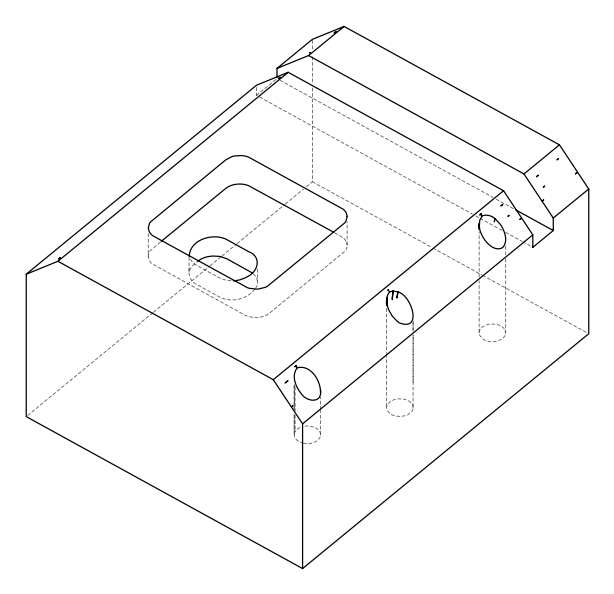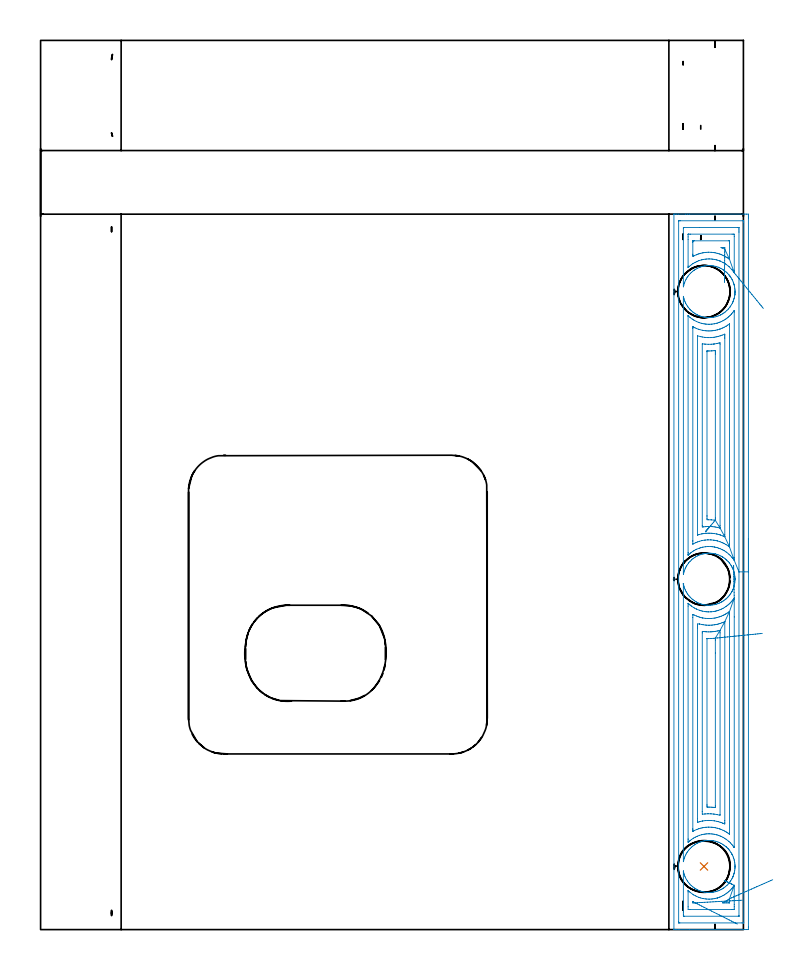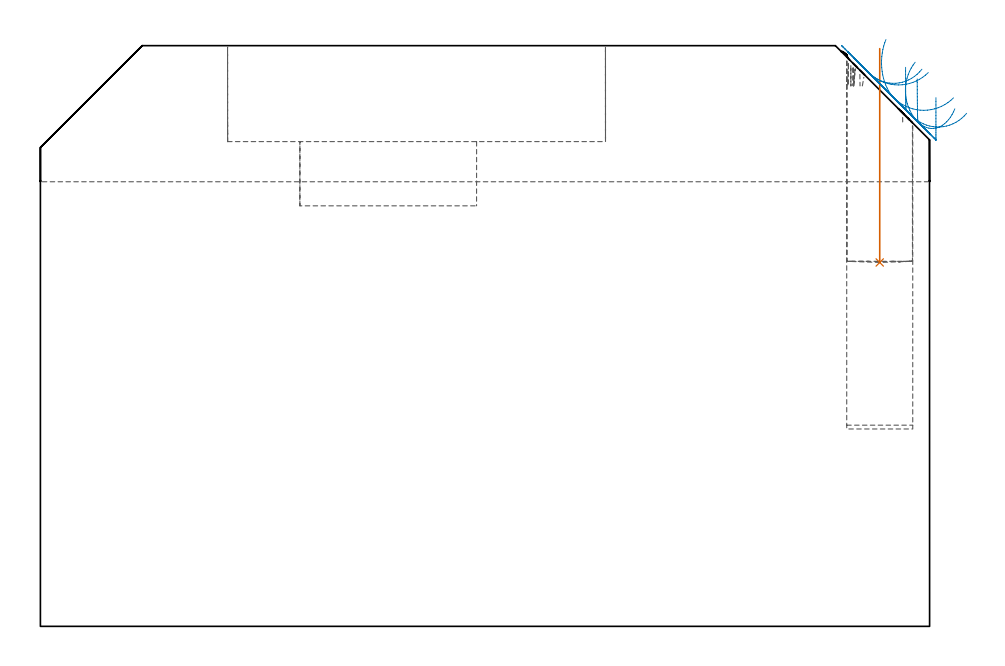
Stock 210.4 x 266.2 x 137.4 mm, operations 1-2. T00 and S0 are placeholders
(PLAN: 10 operations, 3 tool changes, 56.4 min)
(1 INDEXABLE_INSERT_DRILL_BLIND_HOLE_FROM_SOLID | STEP1POCKET | NXT0302_002 | 0.2 min | 9635 mm3)
(2 AREA_MILL | FG_CHAMFER_SURFACE | UGT0205_001 | 13.73 min | 53192 mm3)
(3 AREA_MILL_1 | FG_CHAMFER_SURFACE_1 | UGT0205_001 | 15.76 min | 64596 mm3)
(4 AREA_MILL_2 | FG_CHAMFER_SURFACE_2 | UGT0205_001 | 2.52 min | 10118 mm3)
(5 AREA_MILL_3 | FG_CHAMFER_SURFACE_3 | UGT0205_001 | 2.72 min | 11848 mm3)
(6 MILL_RECTANGULAR_POCKET | POCKET_RECTANGULAR_STRAIGHT | NXT0201_012 | Follow Part, ap 4, ae 75% | 8.51 min | 179270 mm3)
(7 MILL_RECTANGULAR_POCKET_1 | POCKET_RECTANGULAR_STRAIGHT_1 | NXT0201_012 | Follow Part, ap 4, ae 75% | 1.24 min | 16186 mm3)
(8 MILL_RECTANGULAR_SLOT | SLOT_RECTANGULAR | NXT0201_012 | Follow Part, ap 4, ae 75% | 8.5 min | 120142 mm3)
(9 MILL_BLIND_HOLE_FROM_SOLID_MATERIAL | STEP1POCKET_1 | NXT0201_011 | Spiral | 1.61 min | 15224 mm3)
(10 MILL_BLIND_HOLE_FROM_SOLID_MATERIAL_1 | STEP1POCKET_2 | NXT0201_011 | Spiral | 1.61 min | 15384 mm3)
(TOOL NXT0302_002 | Index. Insert Drill 15.5mm [880-D1550L20-05] | D15.5 PA176 FL78 Z2)
(TOOL UGT0205_001 | Chamfer Mill 20 x 3 x 45 deg. | D20 FL50 Z2)
(TOOL NXT0201_012 | ENDMILL 16mm [2P460-1600-NA 1630] | D16 FL38 Z6)
(TOOL NXT0201_011 | ENDMILL 12mm [2P460-1200-NA 1630] | D12 FL38 Z6)
(OP 1 INDEXABLE_INSERT_DRILL_BLIND_HOLE_FROM_SOLID)
G17 G21 G94 G90
T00 M6
G54
G17 G0 G90 X198.6 Y18.9 S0 M3
G43 Z147.4 H1
G94 G81 G98 Z86.1 F250. R136.7
G80
M5
M2
(OP 2 AREA_MILL)
G17 G21 G94 G90
T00 M6
G54
G17 G0 G90 X211.9 Y117.1 S1061 M3
G43 Z147.4 H0
Z125.1
G94 G1 Y117.062 Z124.228 F250.
Y116.948 Z123.364
Y116.759 Z122.512
Y116.497 Z121.68
Y116.163 Z120.874
Y115.76 Z120.1
Y115.291 Z119.364
Y114.76 Z118.672
Y114.171 Z118.029
Y113.528 Z117.44
Y112.836 Z116.909
Y112.1 Z116.44
Y111.326 Z116.037
Y110.52 Z115.703
Y109.688 Z115.441
Y108.836 Z115.252
Y107.972 Z115.138
Y107.1 Z115.1
Y0.961
X211.899 Y0.589 Z115.101
X211.894 Y0.076 Z115.103
X211.891 Y0.008 Z115.106
X211.383 Y0.004 Z115.614
X210.797 Y0. Z116.2
X194.247 Z132.748
X191.288 Z135.708
X191.003 Z135.992
X190.431 Z136.568
X189.933 Z137.066
X189.624 Z137.367
X189.603 Y0.009 Z137.388
X189.6 Y0.144 Z137.4
Y214.056
X189.603 Y214.191 Z137.388
X189.624 Y214.2 Z137.367
X189.933 Z137.066
X190.431 Z136.568
X191.003 Z135.992
X193.061 Z133.937
X193.661 Z133.333
X194.247 Z132.748
X210.798 Z116.199
X211.383 Y214.196 Z115.614
X211.891 Y214.192 Z115.106
X211.894 Y214.124 Z115.103
X211.899 Y213.611 Z115.101
X211.9 Y213.091 Z115.1
Y107.1
X210.486 Z116.514
X210.485 Y2.152 Z116.515
X210.484 Y2.042 Z116.516
X210.482 Y2.016 Z116.518
X210.48 Y2.011 Z116.52
X210.456 Y2.008 Z116.544
X210.351 Y2.004 Z116.649
X209.981 Y2. Z117.019
X191.372 Y2.001 Z135.628
X191.144 Y2.004 Z135.856
X191.059 Y2.007 Z135.941
X191.026 Y2.01 Z135.974
X191.021 Y2.048 Z135.979
X191.014 Y2.372 Z135.986
X191.015 Y212.048 Z135.985
X191.016 Y212.158 Z135.984
X191.018 Y212.184 Z135.982
X191.02 Y212.189 Z135.98
X191.044 Y212.192 Z135.956
X191.149 Y212.196 Z135.851
X191.519 Y212.2 Z135.481
X210.128 Y212.199 Z116.872
X210.356 Y212.196 Z116.644
X210.441 Y212.193 Z116.559
X210.474 Y212.19 Z116.526
X210.479 Y212.152 Z116.521
X210.486 Y211.828 Z116.514
Y107.1
X209.072 Z117.928
X209.071 Y4.155 Z117.929
X209.069 Y4.068 Z117.931
X209.067 Y4.025 Z117.933
X209.066 Y4.012 Z117.934
X209.032 Y4.009 Z117.968
X208.877 Y4.001 Z118.123
X204.227 Y4. Z122.773
X192.775 Y4.001 Z134.225
X192.621 Y4.002 Z134.379
X192.519 Y4.006 Z134.481
X192.442 Y4.01 Z134.558
X192.435 Y4.04 Z134.565
X192.433 Y4.155 Z134.567
X192.43 Y4.502 Z134.57
X192.429 Y5.046 Z134.571
X192.428 Y5.394 Z134.572
X192.429 Y17.285 Z134.571
X192.43 Y17.524 Z134.57
X192.431 Y17.525 Z134.569
X192.432 Y17.524 Z134.568
X192.482 Y17.262 Z134.518
X192.592 Y16.817 Z134.408
X192.732 Y16.367 Z134.268
X192.898 Y15.922 Z134.102
X193.074 Y15.519 Z133.926
X193.338 Y15.028 Z133.662
X193.621 Y14.576 Z133.379
X193.928 Y14.134 Z133.072
X193.956 Y14.098 Z133.044
X194.337 Y13.661 Z132.663
X194.737 Y13.24 Z132.263
X194.839 Y13.147 Z132.161
X195.272 Y12.787 Z131.728
X195.721 Y12.45 Z131.279
X195.871 Y12.346 Z131.129
X196.234 Y12.133 Z130.766
X196.603 Y11.936 Z130.397
X197.041 Y11.734 Z129.959
X197.485 Y11.559 Z129.515
X197.79 Y11.453 Z129.21
X198.078 Y11.371 Z128.922
X198.368 Y11.295 Z128.632
X198.808 Y11.215 Z128.192
X199.25 Y11.155 Z127.75
X199.691 Y11.119 Z127.309
X200.132 Y11.109 Z126.868
X200.574 Y11.123 Z126.426
X201.015 Y11.161 Z125.985
X201.457 Y11.226 Z125.543
X201.897 Y11.319 Z125.103
X202.411 Y11.453 Z124.589
X202.779 Y11.583 Z124.221
X203.223 Y11.762 Z123.777
X203.661 Y11.967 Z123.339
X203.998 Y12.149 Z123.002
X204.328 Y12.346 Z122.671
X204.543 Y12.496 Z122.456
X204.992 Y12.839 Z122.007
X205.425 Y13.205 Z121.573
X205.463 Y13.24 Z121.535
X205.878 Y13.678 Z121.12
X206.271 Y14.134 Z120.726
X206.306 Y14.18 Z120.69
X206.362 Y14.262 Z120.633
X206.46 Y14.405 Z120.535
X206.568 Y14.56 Z120.43
X206.595 Y14.599 Z120.403
X206.86 Y15.028 Z120.139
X206.999 Y15.296 Z119.998
X207.177 Y15.634 Z119.822
X207.19 Y15.659 Z119.809
X207.225 Y15.742 Z119.772
X207.248 Y15.795 Z119.75
X207.303 Y15.922 Z119.696
X207.346 Y16.038 Z119.653
X207.467 Y16.367 Z119.532
X207.544 Y16.611 Z119.455
X207.608 Y16.816 Z119.392
X207.617 Y16.855 Z119.382
X207.669 Y17.078 Z119.323
X207.715 Y17.262 Z119.279
X207.763 Y17.524 Z119.229
X207.8 Y17.71 Z119.196
X207.857 Y18.156 Z119.142
X207.871 Y18.415 Z119.119
X207.885 Y18.604 Z119.11
X207.887 Y18.801 Z119.108
Y18.865 Z119.104
Y18.902 Z119.103
X207.889 Y19.051 Z119.106
X207.878 Y19.24 Z119.11
X207.868 Y19.498 Z119.13
X207.821 Y19.945 Z119.178
X207.748 Y20.392 Z119.25
X207.688 Y20.644 Z119.304
X207.659 Y20.782 Z119.339
X207.646 Y20.84 Z119.352
X207.518 Y21.285 Z119.48
X207.363 Y21.718 Z119.635
X207.19 Y22.145 Z119.809
X207.173 Y22.179 Z119.824
X207.043 Y22.426 Z119.951
X206.953 Y22.604 Z120.045
X206.939 Y22.631 Z120.059
X206.681 Y23.073 Z120.319
X206.308 Y23.613 Z120.691
X206.186 Y23.763 Z120.81
X206.067 Y23.913 Z120.93
X206.023 Y23.967 Z120.974
X205.939 Y24.06 Z121.061
X205.895 Y24.108 Z121.104
X205.771 Y24.241 Z121.224
X205.73 Y24.286 Z121.266
X205.476 Y24.541 Z121.52
X205.424 Y24.594 Z121.572
X205.358 Y24.655 Z121.639
X205.276 Y24.73 Z121.72
X205.181 Y24.811 Z121.814
X205.123 Y24.861 Z121.873
X204.807 Y25.1 Z122.192
X204.737 Y25.152 Z122.261
X204.543 Y25.298 Z122.455
X204.183 Y25.537 Z122.817
X203.816 Y25.755 Z123.184
X203.661 Y25.836 Z123.339
X203.223 Y26.038 Z123.777
X202.779 Y26.216 Z124.221
X202.34 Y26.362 Z124.66
X201.897 Y26.482 Z125.103
X201.457 Y26.574 Z125.543
X201.015 Y26.644 Z125.985
X200.976 Y26.649 Z126.024
X200.132 Y26.688 Z126.868
X199.691 Y26.681 Z127.309
X199.25 Y26.651 Z127.75
X198.795 Y26.583 Z128.205
X198.368 Y26.498 Z128.632
X197.925 Y26.382 Z129.075
X197.485 Y26.24 Z129.515
X197.041 Y26.065 Z129.959
X196.603 Y25.866 Z130.397
X196.384 Y25.755 Z130.616
X196.05 Y25.558 Z130.95
X195.721 Y25.347 Z131.279
X195.394 Y25.111 Z131.606
X195.075 Y24.861 Z131.925
X194.839 Y24.651 Z132.161
X194.5 Y24.317 Z132.5
X194.175 Y23.967 Z132.825
X193.956 Y23.699 Z133.044
X193.73 Y23.391 Z133.27
X193.516 Y23.073 Z133.484
X193.287 Y22.684 Z133.713
X193.074 Y22.286 Z133.926
X193.026 Y22.179 Z133.974
X192.843 Y21.735 Z134.157
X192.682 Y21.285 Z134.318
X192.553 Y20.84 Z134.447
X192.451 Y20.392 Z134.549
X192.436 Y20.335 Z134.564
X192.431 Y20.385 Z134.569
X192.429 Y20.419 Z134.571
Y103.526
X192.43 Y103.525 Z134.57
X192.455 Y103.411 Z134.545
X192.525 Y103.076 Z134.475
X192.645 Y102.63 Z134.355
X192.798 Y102.181 Z134.202
X192.975 Y101.737 Z134.025
X193.074 Y101.515 Z133.926
X193.252 Y101.175 Z133.748
X193.442 Y100.843 Z133.558
X193.692 Y100.466 Z133.308
X193.956 Y100.1 Z133.044
X194.077 Y99.949 Z132.923
X194.449 Y99.539 Z132.551
X194.839 Y99.146 Z132.161
X194.937 Y99.055 Z132.063
X195.323 Y98.745 Z131.677
X195.721 Y98.456 Z131.279
X196.175 Y98.161 Z130.825
X196.388 Y98.044 Z130.612
X196.603 Y97.934 Z130.397
X197.041 Y97.734 Z129.959
X197.485 Y97.56 Z129.515
X197.925 Y97.418 Z129.075
X198.368 Y97.298 Z128.632
X198.505 Y97.267 Z128.495
X198.877 Y97.203 Z128.123
X199.25 Y97.149 Z127.75
X199.691 Y97.119 Z127.309
X200.132 Y97.109 Z126.868
X200.574 Y97.123 Z126.426
X201.015 Y97.165 Z125.985
X201.694 Y97.267 Z125.306
X201.897 Y97.315 Z125.103
X202.34 Y97.438 Z124.66
X202.779 Y97.584 Z124.221
X203.223 Y97.762 Z123.777
X203.661 Y97.967 Z123.339
X203.928 Y98.11 Z123.072
X204.023 Y98.161 Z122.976
X204.294 Y98.338 Z122.704
X204.543 Y98.5 Z122.456
X204.908 Y98.768 Z122.091
X205.181 Y98.989 Z121.817
X205.262 Y99.055 Z121.736
X205.425 Y99.207 Z121.573
X205.624 Y99.41 Z121.373
X205.782 Y99.57 Z121.216
X206.122 Y99.949 Z120.876
X206.308 Y100.182 Z120.691
X206.539 Y100.507 Z120.46
X206.756 Y100.843 Z120.242
X206.981 Y101.246 Z120.016
X207.011 Y101.307 Z119.985
X207.19 Y101.656 Z119.809
X207.231 Y101.752 Z119.766
X207.402 Y102.181 Z119.598
X207.557 Y102.643 Z119.439
X207.617 Y102.862 Z119.382
X207.62 Y102.872 Z119.379
X207.672 Y103.076 Z119.321
X207.675 Y103.089 Z119.318
X207.768 Y103.524 Z119.23
X207.836 Y103.98 Z119.162
X207.878 Y104.418 Z119.122
X207.897 Y104.865 Z119.1
Y104.872
X207.894 Y104.965 Z119.104
X207.89 Y105.078 Z119.107
X207.888 Y105.129 Z119.11
Y105.159 Z119.112
X207.883 Y105.312 Z119.117
X207.844 Y105.76 Z119.154
X207.78 Y106.206 Z119.216
X207.688 Y106.654 Z119.305
X207.649 Y106.813 Z119.349
X207.617 Y106.935 Z119.381
X207.573 Y107.1 Z119.422
X207.491 Y107.354 Z119.507
X207.427 Y107.549 Z119.571
X207.27 Y107.958 Z119.73
X207.256 Y107.994 Z119.744
X207.22 Y108.076 Z119.78
X207.19 Y108.144 Z119.809
X207.041 Y108.437 Z119.955
X207. Y108.519 Z119.997
X206.797 Y108.888 Z120.202
X206.685 Y109.064 Z120.315
X206.561 Y109.258 Z120.439
X206.512 Y109.328 Z120.488
X206.307 Y109.619 Z120.691
X206.184 Y109.774 Z120.813
X206.178 Y109.782 Z120.819
X205.812 Y110.197 Z121.187
X205.425 Y110.594 Z121.573
X205.349 Y110.665 Z121.649
X205.338 Y110.676 Z121.66
X205.181 Y110.805 Z121.815
X204.947 Y110.999 Z122.051
X204.543 Y111.305 Z122.456
X204.342 Y111.441 Z122.655
X204.294 Y111.471 Z122.703
X204.138 Y111.57 Z122.86
X203.961 Y111.667 Z123.039
X203.661 Y111.83 Z123.339
X203.223 Y112.038 Z123.777
X202.779 Y112.217 Z124.221
X202.39 Y112.348 Z124.61
X201.997 Y112.463 Z125.003
X201.897 Y112.487 Z125.103
X201.457 Y112.574 Z125.543
X201.015 Y112.639 Z125.985
X200.574 Y112.678 Z126.426
X200.132 Y112.691 Z126.868
X199.691 Y112.681 Z127.309
X199.25 Y112.645 Z127.75
X198.808 Y112.585 Z128.192
X198.368 Y112.502 Z128.632
X198.204 Y112.463 Z128.796
X197.485 Y112.236 Z129.515
X197.041 Y112.065 Z129.959
X196.603 Y111.861 Z130.397
X196.062 Y111.57 Z130.938
X195.721 Y111.345 Z131.279
X195.284 Y111.023 Z131.716
X194.861 Y110.676 Z132.139
X194.419 Y110.228 Z132.581
X194.021 Y109.782 Z132.979
X193.956 Y109.701 Z133.044
X193.67 Y109.301 Z133.33
X193.402 Y108.888 Z133.598
X193.233 Y108.59 Z133.767
X193.074 Y108.285 Z133.926
X192.945 Y107.994 Z134.055
X192.772 Y107.55 Z134.228
X192.625 Y107.1 Z134.375
X192.509 Y106.654 Z134.491
X192.436 Y106.325 Z134.565
X192.431 Y106.654 Z134.569
X192.429 Y106.824 Z134.571
Y189.048
X192.43 Y189.358 Z134.57
X192.434 Y189.545 Z134.566
X192.435 Y189.574 Z134.565
X192.443 Y189.545 Z134.557
X192.487 Y189.339 Z134.513
X192.6 Y188.89 Z134.4
X192.738 Y188.445 Z134.262
X192.897 Y188.026 Z134.103
X193.074 Y187.613 Z133.926
X193.106 Y187.551 Z133.894
X193.356 Y187.1 Z133.644
X193.626 Y186.657 Z133.374
X193.787 Y186.426 Z133.213
X193.956 Y186.202 Z133.044
X194.325 Y185.763 Z132.675
X194.577 Y185.501 Z132.423
X194.839 Y185.251 Z132.161
X195.282 Y184.869 Z131.718
X195.498 Y184.706 Z131.502
X195.721 Y184.552 Z131.279
X196.157 Y184.28 Z130.843
X196.603 Y184.032 Z130.397
X196.715 Y183.976 Z130.285
X197.098 Y183.809 Z129.902
X197.485 Y183.654 Z129.515
X197.925 Y183.518 Z129.075
X198.368 Y183.402 Z128.632
X198.808 Y183.315 Z128.192
X199.25 Y183.255 Z127.75
X199.691 Y183.219 Z127.309
X200.132 Y183.209 Z126.868
X200.574 Y183.222 Z126.426
X201.015 Y183.261 Z125.985
X201.457 Y183.326 Z125.543
X201.897 Y183.418 Z125.103
X202.34 Y183.538 Z124.66
X202.779 Y183.687 Z124.221
X203.484 Y183.976 Z123.516
X203.661 Y184.065 Z123.339
X204.107 Y184.319 Z122.893
X204.544 Y184.599 Z122.456
X204.916 Y184.869 Z122.083
X205.426 Y185.315 Z121.574
X205.871 Y185.763 Z121.128
X206.307 Y186.287 Z120.691
X206.362 Y186.365 Z120.634
X206.501 Y186.557 Z120.499
X206.572 Y186.657 Z120.427
X206.843 Y187.1 Z120.156
X207.091 Y187.551 Z119.908
X207.188 Y187.756 Z119.807
X207.191 Y187.763 Z119.805
X207.248 Y187.897 Z119.75
X207.333 Y188.098 Z119.666
X207.346 Y188.133 Z119.653
X207.373 Y188.209 Z119.623
X207.414 Y188.317 Z119.584
X207.462 Y188.445 Z119.536
X207.575 Y188.813 Z119.422
X207.599 Y188.89 Z119.399
X207.711 Y189.339 Z119.285
X207.75 Y189.545 Z119.245
X207.796 Y189.785 Z119.201
X207.806 Y189.86 Z119.192
X207.822 Y189.991 Z119.173
X207.837 Y190.1 Z119.161
X207.839 Y190.11 Z119.16
X207.855 Y190.233 Z119.143
X207.858 Y190.291 Z119.139
X207.866 Y190.437 Z119.124
X207.885 Y190.68 Z119.111
X207.886 Y190.803 Z119.11
Y190.827 Z119.109
X207.887 Y190.958 Z119.104
X207.888 Y191.041
X207.889 Y191.071 Z119.106
X207.89 Y191.127
X207.879 Y191.328 Z119.112
X207.871 Y191.574 Z119.129
X207.824 Y192.021 Z119.175
X207.752 Y192.469 Z119.247
X207.654 Y192.915 Z119.345
X207.617 Y193.039 Z119.38
X207.596 Y193.111 Z119.401
X207.524 Y193.363 Z119.475
X207.454 Y193.556 Z119.54
X207.367 Y193.808 Z119.63
X207.19 Y194.243 Z119.809
X207.143 Y194.342 Z119.857
X207.079 Y194.475 Z119.92
X206.961 Y194.702 Z120.039
X206.689 Y195.154 Z120.309
X206.397 Y195.596 Z120.601
X206.362 Y195.644 Z120.637
X206.308 Y195.719 Z120.691
X206.253 Y195.785 Z120.747
X206.158 Y195.897 Z120.841
X206.067 Y196.005 Z120.929
X206.003 Y196.082 Z120.995
X205.979 Y196.111 Z121.02
X205.635 Y196.49 Z121.364
X205.426 Y196.691 Z121.574
X205.181 Y196.901 Z121.819
X205.008 Y197.048 Z121.99
X204.737 Y197.258 Z122.258
X204.577 Y197.384 Z122.42
X204.542 Y197.407 Z122.455
X204.294 Y197.564 Z122.706
X204.107 Y197.681 Z122.893
X203.661 Y197.932 Z123.339
X203.284 Y198.114 Z123.716
X202.902 Y198.278 Z124.098
X202.779 Y198.322 Z124.221
X202.34 Y198.463 Z124.66
X201.897 Y198.582 Z125.103
X201.457 Y198.674 Z125.543
X201.015 Y198.739 Z125.985
X200.574 Y198.778 Z126.426
X200.132 Y198.791 Z126.868
X199.691 Y198.781 Z127.309
X199.25 Y198.745 Z127.75
X198.808 Y198.685 Z128.192
X198.368 Y198.598 Z128.632
X197.925 Y198.482 Z129.075
X197.485 Y198.344 Z129.515
X197.298 Y198.278 Z129.702
X196.603 Y197.961 Z130.397
X196.157 Y197.72 Z130.843
X195.721 Y197.45 Z131.279
X195.622 Y197.384 Z131.378
X195.224 Y197.077 Z131.776
X194.839 Y196.75 Z132.161
X194.565 Y196.49 Z132.435
X194.254 Y196.151 Z132.746
X193.956 Y195.799 Z133.044
X193.803 Y195.596 Z133.197
X193.51 Y195.154 Z133.49
X193.24 Y194.702 Z133.76
X193.074 Y194.382 Z133.926
X192.833 Y193.808 Z134.167
X192.675 Y193.364 Z134.325
X192.546 Y192.915 Z134.454
X192.536 Y192.87 Z134.464
X192.444 Y192.467 Z134.556
X192.435 Y192.435 Z134.565
X192.434 Y192.463 Z134.566
X192.429 Y192.762 Z134.571
X192.428 Y192.79 Z134.572
X192.429 Y210.045 Z134.571
X192.43 Y210.132 Z134.57
X192.433 Y210.175 Z134.567
X192.434 Y210.188 Z134.566
X192.468 Y210.191 Z134.532
X192.623 Y210.198 Z134.377
X197.273 Y210.2 Z129.727
X208.725 Y210.199 Z118.275
X208.879 Y210.198 Z118.121
X208.981 Y210.194 Z118.019
X209.058 Y210.19 Z117.942
X209.065 Y210.16 Z117.935
X209.067 Y210.045 Z117.933
X209.07 Y209.698 Z117.93
X209.071 Y209.154 Z117.929
X209.072 Y208.806 Z117.928
Y107.1
X207.65 Y110.557 Z119.35
X207.42 Y110.867 Z119.58
X207.24 Y111.111 Z119.76
X206.953 Y111.455 Z120.047
X206.45 Y112.002 Z120.55
X206.067 Y112.379 Z120.933
X205.432 Y112.893 Z121.568
X205.181 Y113.08 Z121.819
X204.641 Y113.436 Z122.359
X204.294 Y113.621 Z122.706
X203.979 Y113.785 Z123.021
X203.408 Y114.033 Z123.592
X203.004 Y114.191 Z123.996
X202.522 Y114.342 Z124.478
X202.193 Y114.435 Z124.807
X201.786 Y114.526 Z125.214
X201.636 Y114.55 Z125.364
X201.221 Y114.609 Z125.779
X200.761 Y114.665 Z126.239
X200.627 Y114.676 Z126.373
X199.855 Y114.685 Z127.145
X199.594 Y114.676 Z127.406
X199.031 Y114.622 Z127.969
X198.978 Y114.614 Z128.022
X198.274 Y114.493 Z128.726
X198.092 Y114.454 Z128.908
X197.576 Y114.304 Z129.424
X197.206 Y114.187 Z129.794
X196.409 Y113.875 Z130.591
X196.215 Y113.785 Z130.785
X195.708 Y113.508 Z131.292
X195.433 Y113.351 Z131.567
X195.158 Y113.17 Z131.842
X194.768 Y112.893 Z132.232
X194.547 Y112.719 Z132.453
X194.155 Y112.397 Z132.845
X194.048 Y112.301 Z132.952
X193.919 Y112.183 Z133.081
X193.863 Y112.134 Z133.137
X193.851 Y112.125 Z133.149
X193.849 Y112.128 Z133.151
X193.847 Y112.178 Z133.153
X193.844 Y112.303 Z133.156
X193.843 Y112.711 Z133.157
Y112.893
Y183.572
X193.844 Y183.704 Z133.156
X193.847 Y183.769 Z133.153
X193.848 Y183.771 Z133.152
X193.858 Y183.766 Z133.142
X193.889 Y183.742 Z133.111
X194.384 Y183.306 Z132.616
X194.547 Y183.171 Z132.453
X195.08 Y182.771 Z131.92
X195.433 Y182.55 Z131.567
X195.655 Y182.415 Z131.345
X196.319 Y182.066 Z130.681
X196.929 Y181.802 Z130.071
X197.206 Y181.703 Z129.794
X197.776 Y181.524 Z129.224
X198.092 Y181.444 Z128.908
X198.196 Y181.419 Z128.804
X198.631 Y181.341 Z128.369
X198.978 Y181.293 Z128.022
X199.239 Y181.261 Z127.761
X199.864 Y181.225 Z127.136
X200.167 Y181.219 Z126.833
X200.75 Y181.244 Z126.25
X201.006 Y181.266 Z125.994
X201.636 Y181.352 Z125.364
X201.78 Y181.379 Z125.22
X202.422 Y181.524 Z124.578
X202.56 Y181.562 Z124.44
X203.065 Y181.738 Z123.935
X203.408 Y181.873 Z123.592
X203.792 Y182.029 Z123.208
X204.294 Y182.277 Z122.706
X204.385 Y182.324 Z122.615
X204.546 Y182.415 Z122.454
X204.934 Y182.663 Z122.066
X205.181 Y182.825 Z121.819
X205.459 Y183.026 Z121.541
X205.808 Y183.306 Z121.192
X206.067 Y183.535 Z120.933
X206.405 Y183.857 Z120.595
X206.742 Y184.198 Z120.258
X206.842 Y184.31 Z120.158
X206.953 Y184.442 Z120.047
X207.192 Y184.738 Z119.808
X207.624 Y185.305 Z119.376
X207.651 Y185.337 Z119.349
X207.653 Y185.276 Z119.347
X207.656 Y185.089 Z119.344
X207.657 Y184.906 Z119.343
Y111.294
X207.65 Y110.557 Z119.35
X206.227 Y114.574 Z120.773
X206.084 Y114.676 Z120.916
X206.015 Y114.728 Z120.985
X205.181 Y115.277 Z121.819
X204.653 Y115.567 Z122.347
X204.294 Y115.737 Z122.706
X203.983 Y115.881 Z123.017
X203.408 Y116.104 Z123.592
X202.618 Y116.362 Z124.382
X202.522 Y116.387 Z124.478
X202.225 Y116.459 Z124.775
X201.636 Y116.563 Z125.364
X201.512 Y116.583 Z125.488
X200.75 Y116.659 Z126.25
X200.539 Y116.671 Z126.461
X199.864 Y116.675 Z127.136
X199.654 Y116.67 Z127.346
X198.978 Y116.616 Z128.022
X198.836 Y116.601 Z128.164
X198.092 Y116.484 Z128.908
X198.07 Y116.48 Z128.93
X197.964 Y116.459 Z129.036
X197.206 Y116.236 Z129.794
X196.709 Y116.067 Z130.291
X196.319 Y115.912 Z130.681
X196.076 Y115.812 Z130.924
X195.547 Y115.567 Z131.453
X195.472 Y115.529 Z131.528
X195.312 Y115.446 Z131.688
X195.268 Y115.432 Z131.732
X195.264 Y115.439 Z131.736
X195.261 Y115.479 Z131.739
X195.259 Y115.567 Z131.741
X195.257 Y116.281 Z131.743
Y116.459
Y179.918
X195.259 Y180.096 Z131.741
X195.264 Y180.45 Z131.736
X195.266 Y180.472 Z131.734
X195.273 Y180.471 Z131.727
X195.298 Y180.461 Z131.702
X195.347 Y180.437 Z131.653
X195.922 Y180.141 Z131.078
X196.319 Y179.977 Z130.681
X196.905 Y179.741 Z130.095
X197.206 Y179.65 Z129.794
X197.333 Y179.613 Z129.667
X198.092 Y179.428 Z128.908
X198.478 Y179.352 Z128.522
X198.978 Y179.286 Z128.022
X199.473 Y179.243 Z127.527
X199.864 Y179.225 Z127.136
X200.375 Y179.227 Z126.625
X200.75 Y179.243 Z126.25
X201.176 Y179.279 Z125.824
X201.636 Y179.343 Z125.364
X201.975 Y179.401 Z125.025
X202.522 Y179.526 Z124.478
X202.693 Y179.57 Z124.307
X203.269 Y179.741 Z123.731
X203.373 Y179.776 Z123.627
X203.408 Y179.79 Z123.592
X204.003 Y180.034 Z122.997
X204.294 Y180.159 Z122.706
X204.609 Y180.316 Z122.391
X205.181 Y180.624 Z121.819
X205.196 Y180.632 Z121.804
X205.724 Y180.977 Z121.276
X206.229 Y181.327 Z120.771
X206.235 Y181.328 Z120.765
X206.236 Y181.325 Z120.764
X206.24 Y181.266 Z120.76
X206.242 Y181.165 Z120.758
X206.243 Y180.81 Z120.757
Y180.632
Y115.39
X206.241 Y114.676 Z120.759
X206.239 Y114.588 Z120.761
X206.238 Y114.581 Z120.762
X206.227 Y114.574 Z120.773
X204.823 Y117.616 Z122.177
X204.803 Y117.622 Z122.197
X204.741 Y117.645 Z122.259
X204.548 Y117.724 Z122.452
X204.294 Y117.828 Z122.706
X203.524 Y118.125 Z123.476
X203.408 Y118.163 Z123.592
X203.16 Y118.241 Z123.84
X202.522 Y118.407 Z124.478
X202.309 Y118.456 Z124.691
X201.636 Y118.569 Z125.364
X201.265 Y118.614 Z125.735
X200.75 Y118.66 Z126.25
X200.32 Y118.674 Z126.68
X199.864 Y118.675 Z127.136
X199.452 Y118.656 Z127.548
X198.978 Y118.617 Z128.022
X198.392 Y118.543 Z128.608
X198.092 Y118.492 Z128.908
X197.881 Y118.453 Z129.119
X197.206 Y118.282 Z129.794
X197.048 Y118.241 Z129.952
X196.846 Y118.181 Z130.154
X196.703 Y118.14 Z130.297
X196.676 Y118.134 Z130.324
X196.675 Y118.137 Z130.325
X196.672 Y118.157 Z130.328
X196.671 Y118.192 Z130.329
Y118.241
X196.672 Y177.604 Z130.328
X196.673 Y177.682 Z130.327
X196.675 Y177.728 Z130.325
X196.677 Y177.746 Z130.323
X196.69 Y177.749 Z130.31
X197.661 Y177.5 Z129.339
X198.092 Y177.409 Z128.908
X198.741 Y177.305 Z128.259
X198.978 Y177.283 Z128.022
X199.705 Y177.227 Z127.295
X199.864 Y177.225 Z127.136
X200.587 Y177.231 Z126.413
X200.75 Y177.242 Z126.25
X201.404 Y177.301 Z125.596
X201.636 Y177.333 Z125.364
X202.171 Y177.42 Z124.829
X202.522 Y177.501 Z124.478
X202.89 Y177.589 Z124.11
X203.408 Y177.743 Z123.592
X203.571 Y177.795 Z123.429
X204.032 Y177.959 Z122.968
X204.822 Y178.268 Z122.178
X204.825 Y178.138 Z122.175
X204.827 Y177.959 Z122.173
X204.829 Y177.421 Z122.171
Y177.067
X204.828 Y118.241 Z122.172
X204.827 Y117.706 Z122.173
X204.823 Y117.616 Z122.177
X203.408 Y120.221 Z123.592
X203.153 Y120.281 Z123.847
X202.522 Y120.428 Z124.478
X202.029 Y120.52 Z124.971
X201.636 Y120.575 Z125.364
X201.021 Y120.642 Z125.979
X200.75 Y120.66 Z126.25
X200.1 Y120.677 Z126.9
X199.864 Y120.675 Z127.136
X199.247 Y120.645 Z127.753
X198.978 Y120.62 Z128.022
X198.442 Y120.562 Z128.558
X198.092 Y120.522 Z128.908
X198.085 Y120.915 Z128.915
X198.086 Y175.291 Z128.914
X198.092 Y175.377 Z128.908
X198.817 Y175.285 Z128.183
X198.993 Y175.27 Z128.007
X199.864 Y175.22 Z127.136
X199.93 Y175.218 Z127.07
X200.75 Y175.234 Z126.25
X200.799 Y175.235 Z126.201
X201.366 Y175.285 Z125.634
X201.609 Y175.312 Z125.391
X201.636 Y175.315 Z125.364
X202.37 Y175.438 Z124.63
X202.522 Y175.47 Z124.478
X203.091 Y175.603 Z123.909
X203.408 Y175.68 Z123.592
X203.415 Y175.285 Z123.585
Y120.915
X203.408 Y120.221 Z123.592
X201.984 Y122.554 Z125.016
X201.636 Y122.589 Z125.364
X200.779 Y122.669 Z126.221
X200.75 Y122.67 Z126.25
X199.876 Y122.685 Z127.124
X199.507 Y122.698 Z127.493
X199.503 Y123.061 Z127.497
X199.5 Y123.589 Z127.5
Y123.955
Y172.977
X199.501 Y173.099 Z127.499
X199.504 Y173.196 Z127.496
X199.506 Y173.22 Z127.494
X199.517 Y173.225 Z127.483
X199.555 Y173.227 Z127.445
X199.864 Y173.225 Z127.136
X200.14 Y173.224 Z126.86
X200.75 Y173.241 Z126.25
X200.996 Y173.254 Z126.004
X201.636 Y173.312 Z125.364
X201.808 Y173.329 Z125.192
X201.98 Y173.347 Z125.02
X201.993 Y173.273 Z125.007
X201.996 Y173.14 Z125.004
X201.999 Y172.611 Z125.001
X202. Y172.244 Z125.
Y123.223
X201.998 Y122.698 Z125.002
X201.996 Y122.607 Z125.004
X201.994 Y122.565 Z125.006
X201.984 Y122.554 Z125.016
X201.522 Y122.014 Z125.523
X201.091 Y121.51 Z126.09
X200.694 Y121.046 Z126.712
X200.334 Y120.624 Z127.386
X200.013 Y120.249 Z128.105
X199.734 Y119.922 Z128.864
X199.499 Y119.648 Z129.658
X199.31 Y119.426 Z130.48
X199.168 Y119.261 Z131.325
X199.075 Y119.151 Z132.186
X199.03 Y119.1 Z133.055
X199.035 Y119.106 Z133.928
X199.09 Y119.169 Z134.796
X199.193 Y119.29 Z135.654
X199.345 Y119.468 Z136.494
X199.544 Y119.7 Z137.311
X199.788 Y119.986 Z138.099
X200.076 Y120.323 Z138.85
G0 X207.468 Y109.044 Z129.533
G1 X207.469 Y109.022 Z128.661
X207.471 Y108.925 Z127.794
X207.474 Y108.752 Z126.939
X207.478 Y108.505 Z126.102
X207.484 Y108.186 Z125.29
X207.492 Y107.798 Z124.509
X207.5 Y107.343 Z123.765
X207.51 Y106.825 Z123.063
X207.52 Y106.247 Z122.409
X207.532 Y105.615 Z121.808
X207.545 Y104.933 Z121.264
X207.558 Y104.207 Z120.782
X207.572 Y103.44 Z120.365
X207.587 Y102.641 Z120.016
X207.603 Y101.814 Z119.738
X207.618 Y100.966 Z119.534
X207.634 Y100.104 Z119.404
X207.65 Y99.233 Z119.35
X207.653 Y99.115 Z119.347
X207.656 Y98.816 Z119.344
X207.657 Y93.601 Z119.343
Y24.838
X207.655 Y24.655 Z119.345
X207.652 Y24.566 Z119.348
X207.65 Y24.546 Z119.35
X207.642 Y24.555 Z119.358
X207.566 Y24.655 Z119.434
X207.264 Y25.074 Z119.736
X206.953 Y25.469 Z120.047
X206.888 Y25.546 Z120.112
X206.489 Y25.966 Z120.511
X206.067 Y26.384 Z120.933
X206.009 Y26.437 Z120.991
X205.181 Y27.073 Z121.819
X204.8 Y27.328 Z122.2
X204.294 Y27.627 Z122.706
X203.715 Y27.911 Z123.285
X203.408 Y28.033 Z123.592
X202.926 Y28.22 Z124.074
X202.522 Y28.342 Z124.478
X202.351 Y28.392 Z124.649
X201.636 Y28.548 Z125.364
X201.247 Y28.611 Z125.753
X200.75 Y28.65 Z126.25
X200.3 Y28.672 Z126.7
X199.864 Y28.674 Z127.136
X199.43 Y28.656 Z127.57
X198.978 Y28.612 Z128.022
X198.639 Y28.561 Z128.361
X198.092 Y28.45 Z128.908
X197.909 Y28.404 Z129.091
X197.265 Y28.22 Z129.735
X197.22 Y28.205 Z129.78
X197.206 Y28.199 Z129.794
X196.588 Y27.95 Z130.412
X196.319 Y27.828 Z130.681
X195.984 Y27.666 Z131.016
X195.433 Y27.357 Z131.567
X195.415 Y27.347 Z131.585
X195.387 Y27.328 Z131.613
X194.891 Y26.983 Z132.109
X194.547 Y26.724 Z132.453
X194.387 Y26.598 Z132.613
X194.196 Y26.437 Z132.804
X193.851 Y26.127 Z133.149
X193.847 Y26.25 Z133.153
X193.845 Y26.437 Z133.155
X193.843 Y26.873 Z133.157
Y27.146
Y96.85
X193.845 Y97.557 Z133.155
X193.847 Y97.659 Z133.153
X193.848 Y97.672 Z133.152
X193.965 Y97.569 Z133.035
X194.129 Y97.424 Z132.871
X194.37 Y97.219 Z132.63
X194.547 Y97.073 Z132.453
X194.672 Y96.976 Z132.328
X194.842 Y96.85 Z132.158
X195.433 Y96.453 Z131.567
X195.728 Y96.272 Z131.272
X196.314 Y95.964 Z130.686
X196.326 Y95.959 Z130.674
X197.206 Y95.61 Z129.794
X197.718 Y95.444 Z129.282
X198.092 Y95.346 Z128.908
X198.845 Y95.201 Z128.156
X198.978 Y95.186 Z128.022
X199.386 Y95.147 Z127.614
X199.814 Y95.118 Z127.186
X199.864 Z127.136
X200.685 Y95.133 Z126.315
X200.75 Y95.139 Z126.25
X201.477 Y95.228 Z125.523
X201.636 Y95.254 Z125.364
X201.961 Y95.312 Z125.039
X202.217 Y95.374 Z124.783
X202.522 Y95.46 Z124.478
X202.899 Y95.579 Z124.101
X203.408 Y95.765 Z123.592
X203.547 Y95.819 Z123.453
X203.868 Y95.959 Z123.132
X204.153 Y96.101 Z122.847
X204.294 Y96.177 Z122.706
X204.719 Y96.423 Z122.281
X205.181 Y96.721 Z121.819
X205.257 Y96.773 Z121.743
X205.363 Y96.85 Z121.637
X205.757 Y97.162 Z121.243
X206.067 Y97.42 Z120.933
X206.232 Y97.575 Z120.768
X206.402 Y97.741 Z120.598
X206.67 Y98.026 Z120.33
X206.953 Y98.338 Z120.047
X207.088 Y98.496 Z119.912
X207.2 Y98.633 Z119.8
X207.331 Y98.808 Z119.669
X207.473 Y99.001 Z119.527
X207.522 Y99.067 Z119.478
X207.65 Y99.233 Z119.35
X206.236 Y95.228 Z120.764
X206.239 Y95.067 Z120.761
X206.242 Y94.892 Z120.758
X206.243 Y94.176 Z120.757
Y93.999
Y28.934
X206.241 Y28.756 Z120.759
X206.239 Y28.638 Z120.761
X206.236 Y28.559 Z120.764
X206.202 Y28.582 Z120.798
X206.067 Y28.678 Z120.933
X205.82 Y28.857 Z121.18
X205.448 Y29.111 Z121.552
X205.181 Y29.274 Z121.819
X204.786 Y29.508 Z122.214
X204.294 Y29.738 Z122.706
X203.694 Y30.002 Z123.306
X203.408 Y30.108 Z123.592
X203.245 Y30.167 Z123.755
X202.522 Y30.372 Z124.478
X202.042 Y30.486 Z124.958
X201.636 Y30.56 Z125.364
X201.33 Y30.607 Z125.67
X201.003 Y30.639 Z125.997
X200.75 Y30.652 Z126.25
X200.08 Y30.676 Z126.92
X199.864 Y30.674 Z127.136
X199.229 Y30.641 Z127.771
X198.978 Y30.616 Z128.022
X198.442 Y30.541 Z128.558
X198.092 Y30.47 Z128.908
X197.712 Y30.385 Z129.288
X197.206 Y30.239 Z129.794
X197.025 Y30.184 Z129.975
X196.507 Y30.002 Z130.493
X196.372 Y29.949 Z130.628
X196.319 Y29.926 Z130.681
X195.762 Y29.672 Z131.238
X195.305 Y29.449 Z131.695
X195.272 Y29.436 Z131.728
X195.264 Y29.434 Z131.736
X195.263 Y29.47 Z131.737
X195.258 Y29.825 Z131.742
X195.257 Y30.002 Z131.743
Y30.18
Y93.462
X195.262 Y94.176 Z131.738
X195.264 Y94.347 Z131.736
X195.433 Y94.276 Z131.567
X195.653 Y94.176 Z131.347
X196.319 Y93.89 Z130.681
X196.806 Y93.687 Z130.194
X197.206 Y93.56 Z129.794
X197.572 Y93.451 Z129.428
X198.048 Y93.329 Z128.952
X198.092 Y93.32 Z128.908
X198.28 Y93.285 Z128.72
X198.978 Y93.181 Z128.022
X199.096 Y93.166 Z127.904
X199.864 Y93.125 Z127.136
X200.026 Y93.122 Z126.974
X200.75 Y93.141 Z126.25
X200.884 Y93.15 Z126.116
X201.636 Y93.245 Z125.364
X201.94 Y93.285 Z125.06
X202.418 Y93.39 Z124.582
X202.522 Y93.419 Z124.478
X203.101 Y93.594 Z123.899
X203.408 Y93.7 Z123.592
X203.754 Y93.828 Z123.246
X204.294 Y94.055 Z122.706
X204.378 Y94.092 Z122.622
X204.555 Y94.176 Z122.445
X204.958 Y94.4 Z122.042
X205.181 Y94.53 Z121.819
X205.509 Y94.737 Z121.491
X206.005 Y95.067 Z120.995
X206.236 Y95.228 Z120.764
X204.823 Y92.178 Z122.177
X204.825 Y92.163 Z122.175
X204.827 Y92.116 Z122.173
X204.828 Y92.039 Z122.172
X204.829 Y32.676 Z122.171
X204.827 Y32.14 Z122.173
X204.824 Y31.785 Z122.176
X204.822 Y31.633 Z122.178
X204.7 Y31.675 Z122.3
X204.419 Y31.785 Z122.581
X204.294 Y31.837 Z122.706
X204.205 Y31.875 Z122.795
X203.71 Y32.056 Z123.29
X203.408 Y32.155 Z123.592
X202.883 Y32.314 Z124.117
X202.522 Y32.398 Z124.478
X201.752 Y32.56 Z125.248
X201.636 Y32.574 Z125.364
X200.765 Y32.661 Z126.235
X200.75 Y32.662 Z126.25
X200.29 Y32.676 Z126.71
X199.864 Y32.683 Z127.136
X199.857 Z127.143
X199.698 Y32.676 Z127.302
X199.02 Y32.633 Z127.98
X198.978 Y32.628 Z128.022
X198.243 Y32.524 Z128.757
X198.092 Y32.494 Z128.908
X197.515 Y32.365 Z129.485
X197.206 Y32.282 Z129.794
X196.818 Y32.175 Z130.182
X196.748 Y32.158 Z130.252
X196.696 Y32.148 Z130.304
X196.677 Y32.15 Z130.323
X196.676 Y32.17 Z130.324
X196.673 Y32.321 Z130.327
X196.672 Y32.676 Z130.328
X196.671 Y33.214 Z130.329
Y90.257
X196.672 Y90.611 Z130.328
X196.675 Y91.145 Z130.325
X196.678 Y91.502 Z130.322
X197.201 Y91.507 Z129.799
X197.206 Y91.506 Z129.794
X197.218 Y91.502 Z129.782
X197.93 Y91.339 Z129.07
X198.092 Y91.308 Z128.908
X198.325 Y91.268 Z128.675
X198.978 Y91.178 Z128.022
X199.327 Y91.151 Z127.673
X199.864 Y91.125 Z127.136
X200.238 Y91.126 Z126.762
X200.75 Y91.141 Z126.25
X201.081 Y91.169 Z125.919
X201.636 Y91.236 Z125.364
X201.868 Y91.269 Z125.132
X202.522 Y91.39 Z124.478
X202.615 Y91.409 Z124.385
X202.971 Y91.502 Z124.029
X203.307 Y91.604 Z123.693
X203.408 Y91.638 Z123.592
X203.961 Y91.837 Z123.039
X204.294 Y91.968 Z122.706
X204.823 Y92.178 Z122.177
X203.408 Y89.578 Z123.592
X203.415 Y88.828 Z123.585
X203.414 Y34.453 Z123.586
X203.408 Y34.218 Z123.592
X202.522 Y34.428 Z124.478
X202.371 Y34.459 Z124.629
X201.636 Y34.576 Z125.364
X201.501 Y34.595 Z125.499
X200.75 Y34.652 Z126.25
X200.546 Y34.664 Z126.454
X199.864 Y34.674 Z127.136
X199.655 Y34.669 Z127.345
X198.978 Y34.627 Z128.022
X198.823 Y34.615 Z128.177
X198.092 Y34.53 Z128.908
X198.085 Y35.35 Z128.915
Y35.357
Y88.828
X198.092 Y89.279 Z128.908
X198.591 Y89.217 Z128.409
X198.978 Y89.176 Z128.022
X199.299 Y89.151 Z127.701
X199.864 Y89.125 Z127.136
X200.45 Y89.13 Z126.55
X200.75 Y89.141 Z126.25
X201.281 Y89.186 Z125.719
X201.636 Y89.229 Z125.364
X202.064 Y89.289 Z124.936
X202.522 Y89.375 Z124.478
X202.807 Y89.433 Z124.193
X203.408 Y89.578 Z123.592
X201.986 Y87.25 Z125.014
X201.993 Y87.167 Z125.007
X201.996 Y87.046 Z125.004
X201.999 Y86.68 Z125.001
X202. Y82.78 Z125.
Y37.133
X201.999 Y36.768 Z125.001
X201.996 Y36.644 Z125.004
X201.994 Y36.557 Z125.006
X201.926 Y36.561 Z125.075
X201.636 Y36.586 Z125.364
X201.261 Y36.619 Z125.739
X200.75 Y36.653 Z126.25
X200.324 Y36.67 Z126.676
X199.864 Y36.676 Z127.136
X199.713 Y36.677 Z127.287
X199.59 Y36.678 Z127.41
X199.511 Z127.489
X199.507 Y36.767 Z127.493
X199.503 Y37.133 Z127.497
X199.5 Y37.499 Z127.5
Y87.046
X199.501 Y87.091 Z127.499
X199.503 Y87.113 Z127.497
X199.505 Y87.117 Z127.495
X199.522 Y87.122 Z127.478
X199.864 Y87.119 Z127.136
X200.665 Y87.131 Z126.335
X200.75 Y87.137 Z126.25
X201.484 Y87.198 Z125.516
X201.986 Y87.25 Z125.014
X202.627 Y87.314 Z124.427
X203.317 Y87.384 Z123.897
X204.05 Y87.458 Z123.43
X204.821 Y87.535 Z123.03
X205.624 Y87.616 Z122.698
X206.452 Y87.7 Z122.438
X207.3 Y87.785 Z122.251
X208.161 Y87.872 Z122.139
X209.028 Y87.959 Z122.103
X209.895 Y88.046 Z122.144
X210.756 Y88.133 Z122.26
X211.603 Y88.218 Z122.451
X212.43 Y88.302 Z122.715
X213.231 Y88.382 Z123.051
X214. Y88.46 Z123.456
X214.731 Y88.533 Z123.926
X215.418 Y88.602 Z124.459
X216.057 Y88.667 Z125.05
G0 Z147.4
X206.985 Y13.579
Z133.474
G1 X206.485 Y13.82 Z132.801
X206.04 Y14.034 Z132.082
X205.653 Y14.221 Z131.323
X205.327 Y14.378 Z130.529
X205.064 Y14.505 Z129.706
X204.867 Y14.6 Z128.862
X204.738 Y14.662 Z128.002
X204.676 Y14.692 Z127.132
X204.682 Y14.689 Z126.259
X204.758 Y14.653 Z125.391
X204.901 Y14.584 Z124.533
X205.111 Y14.483 Z123.693
X205.386 Y14.35 Z122.875
X205.724 Y14.187 Z122.088
X206.122 Y13.995 Z121.336
X206.579 Y13.775 Z120.626
X207.089 Y13.529 Z119.962
X207.649 Y13.258 Z119.351
X207.651 Y13.257 Z119.349
X207.654 Y13.253 Z119.346
X207.656 Y13.068 Z119.344
X207.657 Y7.537 Z119.343
X207.656 Y6.828 Z119.344
X207.653 Y6.124 Z119.347
X207.65 Y6.022 Z119.35
X207.644 Y6.009 Z119.356
X207.622 Y6.006 Z119.378
X207.57 Y6.003 Z119.43
X207.365 Y6.001 Z119.635
X206.953 Y6. Z120.047
X194.485 Z132.515
X194.114 Y6.005 Z132.886
X193.929 Y6.01 Z133.071
X193.849 Y6.016 Z133.151
X193.843 Y6.828 Z133.157
Y11.285
X193.845 Y11.53 Z133.155
X193.848 Y11.652 Z133.152
X193.849 Y11.667 Z133.151
X193.87 Y11.651 Z133.13
X193.919 Y11.611 Z133.081
X194.296 Y11.285 Z132.704
X194.547 Y11.081 Z132.453
X195.324 Y10.503 Z131.676
X195.433 Y10.438 Z131.567
X195.51 Y10.394 Z131.49
X196.033 Y10.113 Z130.967
X196.319 Y9.974 Z130.681
X197.054 Y9.655 Z129.946
X197.206 Y9.6 Z129.794
X197.482 Y9.502 Z129.518
X198.092 Y9.343 Z128.908
X198.295 Y9.298 Z128.705
X198.978 Y9.193 Z128.022
X199.323 Y9.155 Z127.677
X199.864 Y9.125 Z127.136
X200.243 Y9.121 Z126.757
X200.75 Y9.144 Z126.25
X201.078 Y9.173 Z125.922
X201.636 Y9.252 Z125.364
X201.844 Y9.294 Z125.156
X202.522 Y9.449 Z124.478
X202.565 Y9.46 Z124.435
X202.721 Y9.502 Z124.279
X203.222 Y9.69 Z123.778
X203.408 Y9.766 Z123.592
X203.844 Y9.956 Z123.156
X204.294 Y10.178 Z122.706
X204.436 Y10.251 Z122.564
X204.685 Y10.394 Z122.315
X205.181 Y10.721 Z121.819
X205.499 Y10.964 Z121.501
X205.904 Y11.285 Z121.096
X206.067 Y11.428 Z120.933
X206.446 Y11.794 Z120.554
X206.81 Y12.176 Z120.19
X206.877 Y12.252 Z120.123
X206.953 Y12.341 Z120.047
X207.279 Y12.739 Z119.721
X207.513 Y13.068 Z119.487
X207.643 Y13.251 Z119.357
X207.649 Y13.258 Z119.351
X206.236 Y9.229 Z120.764
X206.239 Y9.178 Z120.761
X206.241 Y9.084 Z120.759
X206.243 Y8.966 Z120.757
Y8.789
Y8.434
X206.242 Y8.256 Z120.758
X206.24 Y8.138 Z120.76
X206.236 Y8.045 Z120.764
X206.231 Y8.009 Z120.769
X206.218 Y8.008 Z120.782
X206.067 Y8.003 Z120.933
X205.788 Y8. Z121.212
X205.349 Z121.651
X204.902 Z122.098
X204.641 Y8.003 Z122.359
X204.294 Y8.008 Z122.706
X204.248 Y8.01 Z122.752
X204.265 Y8.03 Z122.735
X204.273 Y8.037 Z122.727
X204.294 Y8.049 Z122.706
X204.665 Y8.239 Z122.335
X204.914 Y8.371 Z122.086
X205.181 Y8.517 Z121.819
X205.24 Y8.551 Z121.76
X205.336 Y8.611 Z121.664
X205.774 Y8.905 Z121.226
X206.067 Y9.113 Z120.933
X206.223 Y9.223 Z120.777
X206.236 Y9.229 Z120.764
X206.848 Y9.498 Z120.203
X207.503 Y9.787 Z119.703
X208.194 Y10.092 Z119.268
X208.918 Y10.411 Z118.9
X209.668 Y10.742 Z118.602
X210.439 Y11.082 Z118.377
X211.226 Y11.428 Z118.226
X212.021 Y11.779 Z118.15
X212.819 Y12.131 Z118.151
X213.614 Y12.482 Z118.228
X214.4 Y12.828 Z118.38
X215.171 Y13.168 Z118.606
X215.921 Y13.499 Z118.905
X216.644 Y13.817 Z119.274
X217.335 Y14.122 Z119.711
X217.989 Y14.41 Z120.212
X218.6 Y14.68 Z120.773
X219.164 Y14.928 Z121.391
G0 X210.094 Y8.797 Z131.037
G1 X209.452 Y8.762 Z130.447
X208.762 Y8.723 Z129.916
X208.027 Y8.683 Z129.446
X207.255 Y8.64 Z129.043
X206.451 Y8.595 Z128.709
X205.62 Y8.549 Z128.446
X204.77 Y8.502 Z128.256
X203.906 Y8.454 Z128.142
X203.036 Y8.406 Z128.103
X202.166 Y8.357 Z128.14
X201.302 Y8.309 Z128.253
X200.452 Y8.262 Z128.442
X199.621 Y8.216 Z128.703
X198.816 Y8.171 Z129.037
X198.043 Y8.128 Z129.439
X197.308 Y8.087 Z129.907
X196.616 Y8.049 Z130.437
X195.974 Y8.013 Z131.026
X195.907 Y8.01 Z131.093
X195.733 Y8.006 Z131.267
X195.433 Y8.007 Z131.567
X195.284 Y8.01 Z131.716
X195.263 Y8.017 Z131.737
X195.261 Y8.032 Z131.739
X195.259 Y8.059 Z131.741
X195.26 Y8.152 Z131.74
X195.264 Y8.337 Z131.736
X195.27 Y8.367 Z131.73
X195.433 Y8.288 Z131.567
X195.974 Y8.013 Z131.026
X196.577 Y7.709 Z130.474
X197.221 Y7.385 Z129.983
X197.9 Y7.043 Z129.557
X198.611 Y6.685 Z129.198
X199.346 Y6.314 Z128.91
X200.101 Y5.934 Z128.695
X200.87 Y5.546 Z128.555
X201.647 Y5.155 Z128.49
X202.426 Y4.762 Z128.501
X203.201 Y4.372 Z128.588
X203.966 Y3.986 Z128.751
X204.716 Y3.608 Z128.987
X205.445 Y3.241 Z129.296
X206.147 Y2.887 Z129.675
X206.816 Y2.55 Z130.121
X207.449 Y2.231 Z130.63
X208.039 Y1.934 Z131.199
X208.583 Y1.66 Z131.824
G0 Z147.4
X216.373 Y185.954
Z122.458
G1 X216.058 Y186.34 Z121.742
X215.705 Y186.772 Z121.071
X215.317 Y187.248 Z120.452
X214.895 Y187.765 Z119.889
X214.444 Y188.317 Z119.387
X213.968 Y188.901 Z118.948
X213.469 Y189.513 Z118.576
X212.951 Y190.147 Z118.275
X212.419 Y190.799 Z118.047
X211.876 Y191.465 Z117.892
X211.327 Y192.138 Z117.813
X210.775 Y192.814 Z117.81
X210.225 Y193.487 Z117.883
X209.682 Y194.153 Z118.032
X209.149 Y194.807 Z118.255
X208.63 Y195.443 Z118.55
X208.129 Y196.056 Z118.916
X207.65 Y196.643 Z119.35
X207.623 Y196.676 Z119.377
X207.345 Y197.07 Z119.655
X206.953 Y197.567 Z120.047
X206.95 Y197.57 Z120.05
X206.09 Y198.458 Z120.91
X206.067 Y198.479 Z120.933
X205.921 Y198.605 Z121.079
X205.181 Y199.183 Z121.819
X204.926 Y199.35 Z122.074
X204.294 Y199.718 Z122.706
X203.568 Y200.08 Z123.432
X203.408 Y200.15 Z123.592
X203.344 Y200.176 Z123.656
X203.177 Y200.241 Z123.823
X202.522 Y200.439 Z124.478
X202.247 Y200.518 Z124.753
X201.636 Y200.648 Z125.364
X201.162 Y200.718 Z125.838
X200.75 Y200.756 Z126.25
X200.214 Y200.78 Z126.786
X199.864 Y200.775 Z127.136
X199.36 Y200.748 Z127.64
X198.978 Y200.707 Z128.022
X198.48 Y200.632 Z128.52
X198.092 Y200.55 Z128.908
X197.847 Y200.487 Z129.153
X197.206 Y200.303 Z129.794
X197.159 Y200.288 Z129.841
X197.024 Y200.241 Z129.976
X196.535 Y200.024 Z130.465
X196.319 Y199.922 Z130.681
X195.939 Y199.732 Z131.061
X195.433 Y199.451 Z131.567
X195.37 Y199.414 Z131.63
X195.267 Y199.35 Z131.733
X194.844 Y199.051 Z132.156
X194.547 Y198.822 Z132.453
X194.112 Y198.458 Z132.888
X193.905 Y198.275 Z133.095
X193.871 Y198.247 Z133.129
X193.852 Y198.233 Z133.148
X193.849 Y198.27 Z133.151
X193.845 Y198.458 Z133.155
X193.843 Y198.642 Z133.157
Y206.663
X193.844 Y207.372 Z133.156
X193.847 Y208.076 Z133.153
X193.85 Y208.178 Z133.15
X193.856 Y208.191 Z133.144
X193.878 Y208.194 Z133.122
X193.93 Y208.197 Z133.07
X194.135 Y208.199 Z132.865
X194.547 Y208.2 Z132.453
X207.015 Z119.985
X207.386 Y208.195 Z119.614
X207.571 Y208.19 Z119.429
X207.651 Y208.184 Z119.349
X207.652 Y208.123 Z119.348
X207.657 Y207.555 Z119.343
Y197.384
X207.655 Y196.759 Z119.345
X207.653 Y196.676 Z119.347
X207.651 Y196.643 Z119.349
X206.236 Y200.674 Z120.764
X206.178 Y200.707 Z120.822
X206.067 Y200.786 Z120.933
X205.87 Y200.929 Z121.13
X205.57 Y201.132 Z121.43
X205.181 Y201.362 Z121.819
X204.648 Y201.669 Z122.352
X204.294 Y201.839 Z122.706
X203.904 Y202.024 Z123.096
X203.408 Y202.208 Z123.592
X203.131 Y202.302 Z123.869
X202.522 Y202.476 Z124.478
X201.941 Y202.608 Z125.059
X201.636 Y202.659 Z125.364
X200.915 Y202.749 Z126.085
X200.75 Y202.758 Z126.25
X199.996 Y202.782 Z127.004
X199.864 Y202.777 Z127.136
X199.157 Y202.734 Z127.843
X198.978 Y202.713 Z128.022
X198.379 Y202.626 Z128.621
X198.092 Y202.57 Z128.908
X197.65 Y202.468 Z129.35
X197.206 Y202.342 Z129.794
X196.962 Y202.268 Z130.038
X196.685 Y202.174 Z130.315
X196.319 Y202.029 Z130.681
X196.307 Y202.024 Z130.693
X195.713 Y201.743 Z131.287
X195.433 Y201.608 Z131.567
X195.272 Y201.529 Z131.728
X195.262 Y201.846 Z131.738
X195.259 Y202.024 Z131.741
X195.257 Y202.201 Z131.743
Y205.766
X195.258 Y205.944 Z131.742
X195.26 Y206.062 Z131.74
X195.264 Y206.156 Z131.736
X195.268 Y206.191 Z131.732
X195.282 Y206.192 Z131.718
X195.433 Y206.196 Z131.567
X195.712 Y206.2 Z131.288
X206.067 Y206.199 Z120.933
X206.153 Y206.197 Z120.847
X206.206 Y206.194 Z120.794
X206.23 Y206.191 Z120.77
X206.236 Y206.121 Z120.764
X206.241 Y205.766 Z120.759
X206.242 Y205.589 Z120.758
X206.243 Y201.132 Z120.757
X206.242 Y200.956 Z120.758
X206.236 Y200.674 Z120.764
X204.821 Y203.713 Z122.179
X204.063 Y204.039 Z122.937
X203.93 Y204.093 Z123.07
X203.689 Y204.19 Z123.311
X203.906 Y204.197 Z123.094
X204.117 Y204.199 Z122.883
X204.294 Y204.2 Z122.706
X204.53 Y204.199 Z122.47
X204.793 Y204.196 Z122.207
X204.817 Y204.19 Z122.183
X204.822 Y204.167 Z122.178
Y203.806
X204.821 Y203.713 Z122.179
X204.813 Y202.841 Z122.226
X204.804 Y201.978 Z122.348
X204.795 Y201.128 Z122.545
X204.787 Y200.299 Z122.816
X204.779 Y199.496 Z123.158
X204.771 Y198.726 Z123.568
X204.764 Y197.995 Z124.044
X204.757 Y197.309 Z124.582
X204.751 Y196.671 Z125.178
X204.745 Y196.089 Z125.827
X204.74 Y195.564 Z126.525
X204.735 Y195.103 Z127.265
X204.731 Y194.708 Z128.043
X204.728 Y194.382 Z128.852
X204.726 Y194.128 Z129.687
X204.724 Y193.948 Z130.54
X204.723 Y193.843 Z131.406
X204.722 Y193.813 Z132.278
G0 Z147.4
M5
M2
